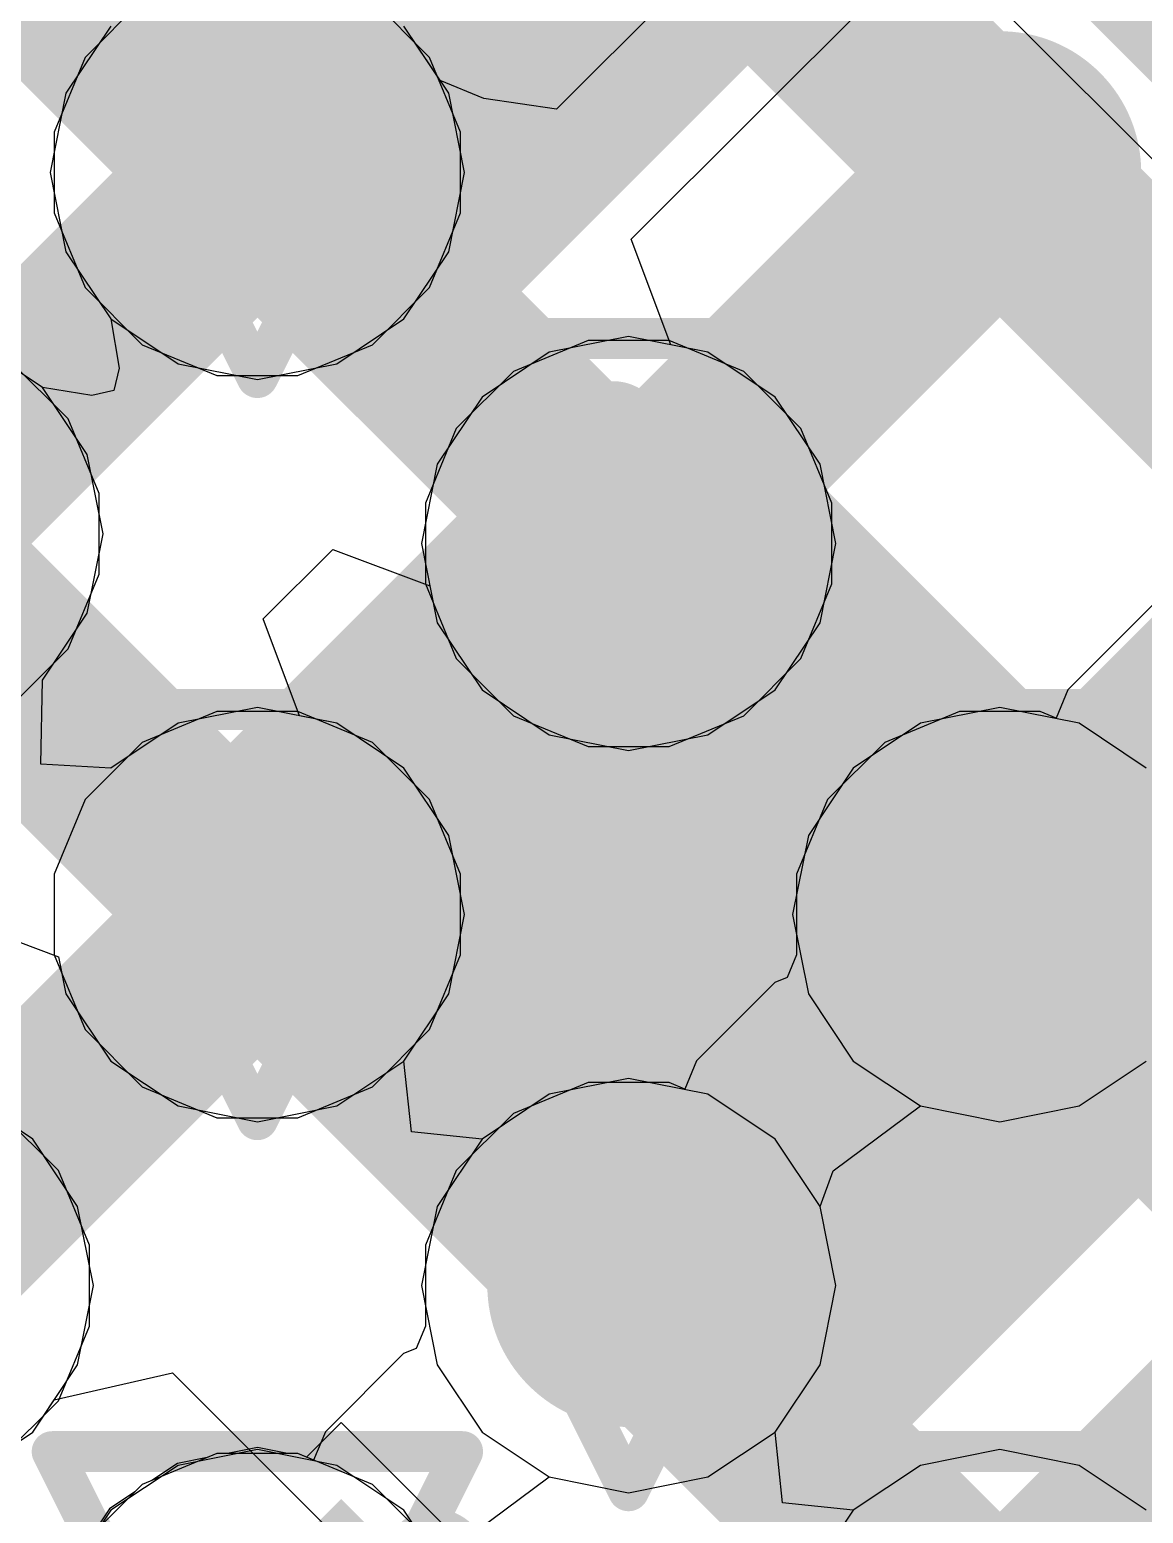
# Model space of a CAD drawing. Header units: inches. Extents: x -6 to 283, y -12 to 154.
# Drawn here: x 52.747 to 54.126, y 6.615 to 8.453 of the extents above; entities that cross this region are included whole.
import ezdxf

# ---------------------------------------------------------------- set-up
doc = ezdxf.new("R2010")
doc.units = ezdxf.units.IN
for name, color, linetype in [('Bottom Layer', 5, 'Continuous'), ('Bottom Overlay', 54, 'Continuous'), ('Bottom Paste', 16, 'Continuous'), ('Bottom Solder', 6, 'Continuous'), ('Drill Drawing', 1, 'Continuous'), ('GND-1', 16, 'Continuous'), ('GND-2', 90, 'Continuous'), ('GND-3', 216, 'Continuous'), ('GND-4', 54, 'Continuous'), ('PWR-1', 156, 'Continuous'), ('PWR-2', 130, 'Continuous'), ('Signal L1', 76, 'Continuous'), ('Signal L2', 6, 'Continuous'), ('Top Layer', 1, 'Continuous'), ('Top Paste', 8, 'Continuous'), ('Top Solder', 216, 'Continuous'), ('Via Holes', 16, 'Continuous')]:
    doc.layers.add(name, color=color, linetype=linetype)

# ---------------------------------------------------------------- blocks, each defined once
blk = doc.blocks.new('BGA_565_15_5_14_4__57')
at = {"layer": 'Top Layer'}
h = blk.add_hatch(color=1, dxfattribs=at)
edge = h.paths.add_edge_path()
edge.add_arc((0.9749993199999999, 0.32500062), 0.12499848, 0, 360)
h = blk.add_hatch(color=1, dxfattribs=at)
edge = h.paths.add_edge_path()
edge.add_arc((1.62500056, 0.32500062), 0.12499848, 0, 360)
h = blk.add_hatch(color=1, dxfattribs=at)
edge = h.paths.add_edge_path()
edge.add_arc((0.32500062, -0.32500062), 0.12499848, 0, 360)
h = blk.add_hatch(color=1, dxfattribs=at)
edge = h.paths.add_edge_path()
edge.add_arc((0.9749993199999999, -0.32500062), 0.12499848, 0, 360)
h = blk.add_hatch(color=1, dxfattribs=at)
edge = h.paths.add_edge_path()
edge.add_arc((1.62500056, -0.32500062), 0.12499848, 0, 360)
h = blk.add_hatch(color=1, dxfattribs=at)
edge = h.paths.add_edge_path()
edge.add_arc((0.9749993199999999, -0.9749993199999999), 0.12499848, 0, 360)
at = {"layer": 'Top Paste'}
h = blk.add_hatch(color=8, dxfattribs=at)
edge = h.paths.add_edge_path()
edge.add_arc((0.9749993199999999, 0.32500062), 0.12499848, 0, 360)
h = blk.add_hatch(color=8, dxfattribs=at)
edge = h.paths.add_edge_path()
edge.add_arc((1.62500056, 0.32500062), 0.12499848, 0, 360)
h = blk.add_hatch(color=8, dxfattribs=at)
edge = h.paths.add_edge_path()
edge.add_arc((0.32500062, -0.32500062), 0.12499848, 0, 360)
h = blk.add_hatch(color=8, dxfattribs=at)
edge = h.paths.add_edge_path()
edge.add_arc((0.9749993199999999, -0.32500062), 0.12499848, 0, 360)
h = blk.add_hatch(color=8, dxfattribs=at)
edge = h.paths.add_edge_path()
edge.add_arc((1.62500056, -0.32500062), 0.12499848, 0, 360)
h = blk.add_hatch(color=8, dxfattribs=at)
edge = h.paths.add_edge_path()
edge.add_arc((0.9749993199999999, -0.9749993199999999), 0.12499848, 0, 360)
at = {"layer": 'Top Solder'}
h = blk.add_hatch(color=216, dxfattribs=at)
edge = h.paths.add_edge_path()
edge.add_arc((0.9749993199999999, 0.32500062), 0.17499838, 0, 360)
h = blk.add_hatch(color=216, dxfattribs=at)
edge = h.paths.add_edge_path()
edge.add_arc((1.62500056, 0.32500062), 0.17499838, 0, 360)
h = blk.add_hatch(color=216, dxfattribs=at)
edge = h.paths.add_edge_path()
edge.add_arc((0.32500062, -0.32500062), 0.17499838, 0, 360)
h = blk.add_hatch(color=216, dxfattribs=at)
edge = h.paths.add_edge_path()
edge.add_arc((0.9749993199999999, -0.32500062), 0.17499838, 0, 360)
h = blk.add_hatch(color=216, dxfattribs=at)
edge = h.paths.add_edge_path()
edge.add_arc((1.62500056, -0.32500062), 0.17499838, 0, 360)
h = blk.add_hatch(color=216, dxfattribs=at)
edge = h.paths.add_edge_path()
edge.add_arc((0.9749993199999999, -0.9749993199999999), 0.17499838, 0, 360)
blk = doc.blocks.new('C___0603_B_380')
at = {"layer": 'Bottom Layer'}
blk.add_hatch(color=5, dxfattribs=at).paths.add_polyline_path([(-1.143, -0.4445), (-1.143, 0.4445), (-0.3809999999999999, 0.4445), (-0.3809999999999999, -0.4445)])
at = {"layer": 'Bottom Paste'}
blk.add_hatch(color=16, dxfattribs=at).paths.add_polyline_path([(-1.143, -0.4445), (-1.143, 0.4445), (-0.3809999999999999, 0.4445), (-0.3809999999999999, -0.4445)])
at = {"layer": 'Bottom Solder'}
blk.add_hatch(color=6, dxfattribs=at).paths.add_polyline_path([(-1.20299988, -0.50449988), (-1.20299988, 0.50449988), (-0.3210001199999999, 0.50449988), (-0.3210001199999999, -0.50449988)])
at = {"layer": 'Bottom Overlay'}
for points in [[(-1.2446, 0.5334, 0.127, 0.127, 0), (-1.2446, -0.5334, 0.127, 0.127, 0)], [(-1.2446, -0.5334, 0.127, 0.127, 0), (-0.4571999999999999, -0.5334, 0.127, 0.127, 0)]]:
    blk.add_lwpolyline(points, format="xyseb", dxfattribs=at)
blk.add_lwpolyline([(-1.27635, -0.5334, 0.0635, 0.0635, 1), (-1.21285, -0.5334, 0.0635, 0.0635, 1)], format="xyseb", close=True, dxfattribs=at)
blk.add_lwpolyline([(-1.27635, -0.5334, 0.0635, 0.0635, 1), (-1.21285, -0.5334, 0.0635, 0.0635, 1)], format="xyseb", close=True, dxfattribs=at)
blk = doc.blocks.new('C___0603_B_381')
at = {"layer": 'Bottom Layer'}
blk.add_hatch(color=5, dxfattribs=at).paths.add_polyline_path([(-1.143, -0.4445), (-1.143, 0.4445), (-0.3809999999999999, 0.4445), (-0.3809999999999999, -0.4445)])
at = {"layer": 'Bottom Paste'}
blk.add_hatch(color=16, dxfattribs=at).paths.add_polyline_path([(-1.143, -0.4445), (-1.143, 0.4445), (-0.3809999999999999, 0.4445), (-0.3809999999999999, -0.4445)])
at = {"layer": 'Bottom Solder'}
for points in [[(-1.20299988, -0.50449988), (-1.20299988, 0.50449988), (-0.3210001199999999, 0.50449988), (-0.3210001199999999, -0.50449988)], [(0.3210001199999999, -0.50449988), (0.3210001199999999, 0.50449988), (1.20299988, 0.50449988), (1.20299988, -0.50449988)]]:
    blk.add_hatch(color=6, dxfattribs=at).paths.add_polyline_path(points)
at = {"layer": 'Bottom Overlay'}
for points in [[(-1.2446, 0.5334, 0.127, 0.127, 0), (-1.2446, -0.5334, 0.127, 0.127, 0)], [(-1.2446, 0.5334, 0.127, 0.127, 0), (-0.4571999999999999, 0.5334, 0.127, 0.127, 0)], [(-1.2446, -0.5334, 0.127, 0.127, 0), (-0.4571999999999999, -0.5334, 0.127, 0.127, 0)]]:
    blk.add_lwpolyline(points, format="xyseb", dxfattribs=at)
for points in [[(-1.27635, 0.5334, 0.0635, 0.0635, 1), (-1.21285, 0.5334, 0.0635, 0.0635, 1)], [(-1.27635, 0.5334, 0.0635, 0.0635, 1), (-1.21285, 0.5334, 0.0635, 0.0635, 1)], [(-0.4889499999999999, 0.5334, 0.0635, 0.0635, 1), (-0.42545, 0.5334, 0.0635, 0.0635, 1)], [(-1.27635, -0.5334, 0.0635, 0.0635, 1), (-1.21285, -0.5334, 0.0635, 0.0635, 1)], [(-1.27635, -0.5334, 0.0635, 0.0635, 1), (-1.21285, -0.5334, 0.0635, 0.0635, 1)]]:
    blk.add_lwpolyline(points, format="xyseb", close=True, dxfattribs=at)
blk = doc.blocks.new('C___0603_B_391')
at = {"layer": 'Bottom Solder'}
blk.add_hatch(color=6, dxfattribs=at).paths.add_polyline_path([(0.3210001200000001, -0.50449988), (0.3210001199999999, 0.5044998799999999), (1.20299988, 0.50449988), (1.20299988, -0.5044998799999999)])
at = {"layer": 'Bottom Overlay'}
blk.add_lwpolyline([(0.4571999999999999, 0.5334, 0.127, 0.127, 0), (1.2446, 0.5334, 0.127, 0.127, 0)], format="xyseb", dxfattribs=at)
blk.add_lwpolyline([(0.42545, 0.5334, 0.0635, 0.0635, 1), (0.4889499999999999, 0.5334, 0.0635, 0.0635, 1)], format="xyseb", close=True, dxfattribs=at)

msp = doc.modelspace()

# ---------------------------------------------------------------- hatches: boundary and pattern name
at = {"layer": 'Bottom Layer'}
h = msp.add_hatch(color=5, dxfattribs=at)
edge = h.paths.add_edge_path()
edge.add_arc((53.02895159999999, 8.2759804), 0.1499997, 0, 360)
h = msp.add_hatch(color=5, dxfattribs=at)
edge = h.paths.add_edge_path()
edge.add_arc((53.48857221999999, 7.81635978), 0.1499997, 0, 360)
h = msp.add_hatch(color=5, dxfattribs=at)
edge = h.paths.add_edge_path()
edge.add_arc((53.02895159999999, 7.356739159999999), 0.1499997, 0, 360)
h = msp.add_hatch(color=5, dxfattribs=at)
edge = h.paths.add_edge_path()
edge.add_arc((53.94819284, 7.356739159999999), 0.1499997, 0, 360)
h = msp.add_hatch(color=5, dxfattribs=at)
edge = h.paths.add_edge_path()
edge.add_arc((53.48857221999999, 6.89711854), 0.1499997, 0, 360)
at = {"layer": 'GND-1'}
h = msp.add_hatch(color=16, dxfattribs=at)
edge = h.paths.add_edge_path()
edge.add_arc((53.02895159999999, 8.2759804), 0.1499997, 0, 360)
h = msp.add_hatch(color=16, dxfattribs=at)
edge = h.paths.add_edge_path()
edge.add_arc((53.48857221999999, 7.81635978), 0.1499997, 0, 360)
h = msp.add_hatch(color=16, dxfattribs=at)
edge = h.paths.add_edge_path()
edge.add_arc((53.02895159999999, 7.356739159999999), 0.1499997, 0, 360)
h = msp.add_hatch(color=16, dxfattribs=at)
edge = h.paths.add_edge_path()
edge.add_arc((53.94819284, 7.356739159999999), 0.1499997, 0, 360)
h = msp.add_hatch(color=16, dxfattribs=at)
edge = h.paths.add_edge_path()
edge.add_arc((53.48857221999999, 6.89711854), 0.1499997, 0, 360)
at = {"layer": 'GND-2'}
h = msp.add_hatch(color=90, dxfattribs=at)
edge = h.paths.add_edge_path()
edge.add_arc((53.02895159999999, 8.2759804), 0.1499997, 0, 360)
h = msp.add_hatch(color=90, dxfattribs=at)
edge = h.paths.add_edge_path()
edge.add_arc((53.48857221999999, 7.81635978), 0.1499997, 0, 360)
h = msp.add_hatch(color=90, dxfattribs=at)
edge = h.paths.add_edge_path()
edge.add_arc((53.02895159999999, 7.356739159999999), 0.1499997, 0, 360)
h = msp.add_hatch(color=90, dxfattribs=at)
edge = h.paths.add_edge_path()
edge.add_arc((53.94819284, 7.356739159999999), 0.1499997, 0, 360)
h = msp.add_hatch(color=90, dxfattribs=at)
edge = h.paths.add_edge_path()
edge.add_arc((53.48857221999999, 6.89711854), 0.1499997, 0, 360)
at = {"layer": 'GND-3'}
h = msp.add_hatch(color=216, dxfattribs=at)
edge = h.paths.add_edge_path()
edge.add_arc((53.02895159999999, 8.2759804), 0.1499997, 0, 360)
h = msp.add_hatch(color=216, dxfattribs=at)
edge = h.paths.add_edge_path()
edge.add_arc((53.48857221999999, 7.81635978), 0.1499997, 0, 360)
h = msp.add_hatch(color=216, dxfattribs=at)
edge = h.paths.add_edge_path()
edge.add_arc((53.02895159999999, 7.356739159999999), 0.1499997, 0, 360)
h = msp.add_hatch(color=216, dxfattribs=at)
edge = h.paths.add_edge_path()
edge.add_arc((53.94819284, 7.356739159999999), 0.1499997, 0, 360)
h = msp.add_hatch(color=216, dxfattribs=at)
edge = h.paths.add_edge_path()
edge.add_arc((53.48857221999999, 6.89711854), 0.1499997, 0, 360)
at = {"layer": 'GND-4'}
h = msp.add_hatch(color=54, dxfattribs=at)
edge = h.paths.add_edge_path()
edge.add_arc((53.02895159999999, 8.2759804), 0.1499997, 0, 360)
h = msp.add_hatch(color=54, dxfattribs=at)
edge = h.paths.add_edge_path()
edge.add_arc((53.48857221999999, 7.81635978), 0.1499997, 0, 360)
h = msp.add_hatch(color=54, dxfattribs=at)
edge = h.paths.add_edge_path()
edge.add_arc((53.02895159999999, 7.356739159999999), 0.1499997, 0, 360)
h = msp.add_hatch(color=54, dxfattribs=at)
edge = h.paths.add_edge_path()
edge.add_arc((53.94819284, 7.356739159999999), 0.1499997, 0, 360)
h = msp.add_hatch(color=54, dxfattribs=at)
edge = h.paths.add_edge_path()
edge.add_arc((53.48857221999999, 6.89711854), 0.1499997, 0, 360)
at = {"layer": 'PWR-1'}
h = msp.add_hatch(color=156, dxfattribs=at)
edge = h.paths.add_edge_path()
edge.add_arc((53.02895159999999, 8.2759804), 0.1499997, 0, 360)
h = msp.add_hatch(color=156, dxfattribs=at)
edge = h.paths.add_edge_path()
edge.add_arc((53.48857221999999, 7.81635978), 0.1499997, 0, 360)
h = msp.add_hatch(color=156, dxfattribs=at)
edge = h.paths.add_edge_path()
edge.add_arc((53.02895159999999, 7.356739159999999), 0.1499997, 0, 360)
h = msp.add_hatch(color=156, dxfattribs=at)
edge = h.paths.add_edge_path()
edge.add_arc((53.94819284, 7.356739159999999), 0.1499997, 0, 360)
h = msp.add_hatch(color=156, dxfattribs=at)
edge = h.paths.add_edge_path()
edge.add_arc((53.48857221999999, 6.89711854), 0.1499997, 0, 360)
at = {"layer": 'PWR-2'}
h = msp.add_hatch(color=130, dxfattribs=at)
edge = h.paths.add_edge_path()
edge.add_arc((53.02895159999999, 8.2759804), 0.1499997, 0, 360)
h = msp.add_hatch(color=130, dxfattribs=at)
edge = h.paths.add_edge_path()
edge.add_arc((53.48857221999999, 7.81635978), 0.1499997, 0, 360)
h = msp.add_hatch(color=130, dxfattribs=at)
edge = h.paths.add_edge_path()
edge.add_arc((53.02895159999999, 7.356739159999999), 0.1499997, 0, 360)
h = msp.add_hatch(color=130, dxfattribs=at)
edge = h.paths.add_edge_path()
edge.add_arc((53.94819284, 7.356739159999999), 0.1499997, 0, 360)
h = msp.add_hatch(color=130, dxfattribs=at)
edge = h.paths.add_edge_path()
edge.add_arc((53.48857221999999, 6.89711854), 0.1499997, 0, 360)
at = {"layer": 'Signal L1'}
h = msp.add_hatch(color=76, dxfattribs=at)
edge = h.paths.add_edge_path()
edge.add_arc((53.02895159999999, 8.2759804), 0.1499997, 0, 360)
h = msp.add_hatch(color=76, dxfattribs=at)
edge = h.paths.add_edge_path()
edge.add_arc((53.48857221999999, 7.81635978), 0.1499997, 0, 360)
h = msp.add_hatch(color=76, dxfattribs=at)
edge = h.paths.add_edge_path()
edge.add_arc((53.02895159999999, 7.356739159999999), 0.1499997, 0, 360)
h = msp.add_hatch(color=76, dxfattribs=at)
edge = h.paths.add_edge_path()
edge.add_arc((53.94819284, 7.356739159999999), 0.1499997, 0, 360)
h = msp.add_hatch(color=76, dxfattribs=at)
edge = h.paths.add_edge_path()
edge.add_arc((53.48857221999999, 6.89711854), 0.1499997, 0, 360)
at = {"layer": 'Signal L2'}
h = msp.add_hatch(color=6, dxfattribs=at)
edge = h.paths.add_edge_path()
edge.add_arc((53.02895159999999, 8.2759804), 0.1499997, 0, 360)
h = msp.add_hatch(color=6, dxfattribs=at)
edge = h.paths.add_edge_path()
edge.add_arc((53.48857221999999, 7.81635978), 0.1499997, 0, 360)
h = msp.add_hatch(color=6, dxfattribs=at)
edge = h.paths.add_edge_path()
edge.add_arc((53.02895159999999, 7.356739159999999), 0.1499997, 0, 360)
h = msp.add_hatch(color=6, dxfattribs=at)
edge = h.paths.add_edge_path()
edge.add_arc((53.94819284, 7.356739159999999), 0.1499997, 0, 360)
h = msp.add_hatch(color=6, dxfattribs=at)
edge = h.paths.add_edge_path()
edge.add_arc((53.48857221999999, 6.89711854), 0.1499997, 0, 360)
at = {"layer": 'Top Layer'}
h = msp.add_hatch(color=1, dxfattribs=at)
edge = h.paths.add_edge_path()
edge.add_arc((53.02895159999999, 8.2759804), 0.1499997, 0, 360)
h = msp.add_hatch(color=1, dxfattribs=at)
edge = h.paths.add_edge_path()
edge.add_arc((53.48857221999999, 7.81635978), 0.1499997, 0, 360)
h = msp.add_hatch(color=1, dxfattribs=at)
edge = h.paths.add_edge_path()
edge.add_arc((53.02895159999999, 7.356739159999999), 0.1499997, 0, 360)
h = msp.add_hatch(color=1, dxfattribs=at)
edge = h.paths.add_edge_path()
edge.add_arc((53.94819284, 7.356739159999999), 0.1499997, 0, 360)
h = msp.add_hatch(color=1, dxfattribs=at)
edge = h.paths.add_edge_path()
edge.add_arc((53.48857221999999, 6.89711854), 0.1499997, 0, 360)
at = {"layer": 'Via Holes'}
h = msp.add_hatch(color=7, dxfattribs=at)
edge = h.paths.add_edge_path()
edge.add_arc((53.02895159999999, 8.2759804), 0.07499858, 0, 360)
h = msp.add_hatch(color=7, dxfattribs=at)
edge = h.paths.add_edge_path()
edge.add_arc((53.48857221999999, 7.81635978), 0.07499858, 0, 360)
h = msp.add_hatch(color=7, dxfattribs=at)
edge = h.paths.add_edge_path()
edge.add_arc((53.02895159999999, 7.356739159999999), 0.07499858, 0, 360)
h = msp.add_hatch(color=7, dxfattribs=at)
edge = h.paths.add_edge_path()
edge.add_arc((53.94819284, 7.356739159999999), 0.07499858, 0, 360)
h = msp.add_hatch(color=7, dxfattribs=at)
edge = h.paths.add_edge_path()
edge.add_arc((53.48857221999999, 6.89711854), 0.07499858, 0, 360)

# ---------------------------------------------------------------- linework, layer by layer
at = {"layer": 'Bottom Layer'}
for p, q in [((53.94558172, 8.48376764), (54.75380464, 7.675544719999999)), ((53.13265471999999, 6.727598939999999), (53.08971347999999, 6.6846577)), ((53.8510734, 6.00918026), (53.13265471999999, 6.727598939999999)), ((53.02895159999999, 6.69647378), (52.9918676, 6.689097619999999)), ((53.0660356, 6.689097619999999), (53.02895159999999, 6.69647378)), ((52.92984587999999, 6.67676084), (52.8984083, 6.655755039999999)), ((52.96692988, 6.684136999999999), (52.92984587999999, 6.67676084)), ((52.97890597999999, 6.689097619999999), (52.96692988, 6.684136999999999)), ((52.9918676, 6.689097619999999), (52.97890597999999, 6.689097619999999)), ((53.07899721999999, 6.689097619999999), (53.0660356, 6.689097619999999)), ((53.08971347999999, 6.6846577), (53.07899721999999, 6.689097619999999)), ((52.8984083, 6.655755039999999), (52.88643219999999, 6.650794419999999)), ((52.87726533999999, 6.641627559999999), (52.84582776, 6.62062176)), ((52.88643219999999, 6.650794419999999), (52.87726533999999, 6.641627559999999)), ((52.84582776, 6.62062176), (52.82482195999999, 6.589184179999999))]:
    msp.add_line(p, q, dxfattribs=at)
at = {"layer": 'Drill Drawing'}
for points in [[(52.7749516, 8.5299804, 0.0508, 0.0508, 0), (53.02895159999999, 8.021980399999999, 0.0508, 0.0508, 0)], [(53.02895159999999, 8.021980399999999, 0.0508, 0.0508, 0), (53.2829516, 8.5299804, 0.0508, 0.0508, 0)], [(52.32729183999999, 8.082320639999999, 0.0508, 0.0508, 0), (52.83529183999999, 8.082320639999999, 0.0508, 0.0508, 0)], [(52.58129184, 7.57432064, 0.0508, 0.0508, 0), (52.83529183999999, 8.082320639999999, 0.0508, 0.0508, 0)], [(53.23457221999999, 8.070359779999999, 0.0508, 0.0508, 0), (53.74257221999999, 8.070359779999999, 0.0508, 0.0508, 0)], [(53.23457221999999, 8.070359779999999, 0.0508, 0.0508, 0), (53.48857221999999, 7.56235978, 0.0508, 0.0508, 0)], [(53.48857221999999, 7.56235978, 0.0508, 0.0508, 0), (53.74257221999999, 8.070359779999999, 0.0508, 0.0508, 0)], [(52.7749516, 7.61073916, 0.0508, 0.0508, 0), (53.2829516, 7.61073916, 0.0508, 0.0508, 0)], [(52.7749516, 7.61073916, 0.0508, 0.0508, 0), (53.02895159999999, 7.102739159999999, 0.0508, 0.0508, 0)], [(53.02895159999999, 7.102739159999999, 0.0508, 0.0508, 0), (53.2829516, 7.61073916, 0.0508, 0.0508, 0)], [(53.69419283999999, 7.61073916, 0.0508, 0.0508, 0), (54.20219284, 7.61073916, 0.0508, 0.0508, 0)], [(53.69419283999999, 7.61073916, 0.0508, 0.0508, 0), (53.94819284, 7.102739159999999, 0.0508, 0.0508, 0)], [(53.94819284, 7.102739159999999, 0.0508, 0.0508, 0), (54.20219284, 7.61073916, 0.0508, 0.0508, 0)], [(52.31533098, 7.15111854, 0.0508, 0.0508, 0), (52.82333097999999, 7.15111854, 0.0508, 0.0508, 0)], [(52.56933098, 6.64311854, 0.0508, 0.0508, 0), (52.82333097999999, 7.15111854, 0.0508, 0.0508, 0)], [(53.23457221999999, 7.15111854, 0.0508, 0.0508, 0), (53.74257221999999, 7.15111854, 0.0508, 0.0508, 0)], [(53.23457221999999, 7.15111854, 0.0508, 0.0508, 0), (53.48857221999999, 6.64311854, 0.0508, 0.0508, 0)], [(53.48857221999999, 6.64311854, 0.0508, 0.0508, 0), (53.74257221999999, 7.15111854, 0.0508, 0.0508, 0)], [(52.7749516, 6.691497919999999, 0.0508, 0.0508, 0), (53.2829516, 6.691497919999999, 0.0508, 0.0508, 0)], [(52.7749516, 6.691497919999999, 0.0508, 0.0508, 0), (53.02895159999999, 6.18349792, 0.0508, 0.0508, 0)], [(53.02895159999999, 6.18349792, 0.0508, 0.0508, 0), (53.2829516, 6.691497919999999, 0.0508, 0.0508, 0)], [(53.69419283999999, 6.691497919999999, 0.0508, 0.0508, 0), (54.20219284, 6.691497919999999, 0.0508, 0.0508, 0)], [(53.69419283999999, 6.691497919999999, 0.0508, 0.0508, 0), (53.94819284, 6.18349792, 0.0508, 0.0508, 0)]]:
    msp.add_lwpolyline(points, format="xyseb", dxfattribs=at)
for points in [[(52.82259184, 8.082320639999999, 0.0254, 0.0254, 1), (52.84799184, 8.082320639999999, 0.0254, 0.0254, 1)], [(52.82259184, 8.082320639999999, 0.0254, 0.0254, 1), (52.84799184, 8.082320639999999, 0.0254, 0.0254, 1)], [(53.22187222, 8.070359779999999, 0.0254, 0.0254, 1), (53.24727222, 8.070359779999999, 0.0254, 0.0254, 1)], [(53.22187222, 8.070359779999999, 0.0254, 0.0254, 1), (53.24727222, 8.070359779999999, 0.0254, 0.0254, 1)], [(53.72987222, 8.070359779999999, 0.0254, 0.0254, 1), (53.75527221999999, 8.070359779999999, 0.0254, 0.0254, 1)], [(53.72987222, 8.070359779999999, 0.0254, 0.0254, 1), (53.75527221999999, 8.070359779999999, 0.0254, 0.0254, 1)], [(53.0162516, 8.021980399999999, 0.0254, 0.0254, 1), (53.0416516, 8.021980399999999, 0.0254, 0.0254, 1)], [(53.0162516, 8.021980399999999, 0.0254, 0.0254, 1), (53.0416516, 8.021980399999999, 0.0254, 0.0254, 1)], [(52.76225159999999, 7.61073916, 0.0254, 0.0254, 1), (52.78765159999999, 7.61073916, 0.0254, 0.0254, 1)], [(52.76225159999999, 7.61073916, 0.0254, 0.0254, 1), (52.78765159999999, 7.61073916, 0.0254, 0.0254, 1)], [(53.27025159999999, 7.61073916, 0.0254, 0.0254, 1), (53.29565159999999, 7.61073916, 0.0254, 0.0254, 1)], [(53.27025159999999, 7.61073916, 0.0254, 0.0254, 1), (53.29565159999999, 7.61073916, 0.0254, 0.0254, 1)], [(53.68149283999999, 7.61073916, 0.0254, 0.0254, 1), (53.70689284, 7.61073916, 0.0254, 0.0254, 1)], [(53.68149283999999, 7.61073916, 0.0254, 0.0254, 1), (53.70689284, 7.61073916, 0.0254, 0.0254, 1)], [(53.47587221999999, 7.56235978, 0.0254, 0.0254, 1), (53.50127222, 7.56235978, 0.0254, 0.0254, 1)], [(53.47587221999999, 7.56235978, 0.0254, 0.0254, 1), (53.50127222, 7.56235978, 0.0254, 0.0254, 1)], [(52.81063097999999, 7.15111854, 0.0254, 0.0254, 1), (52.83603098, 7.15111854, 0.0254, 0.0254, 1)], [(52.81063097999999, 7.15111854, 0.0254, 0.0254, 1), (52.83603098, 7.15111854, 0.0254, 0.0254, 1)], [(53.22187222, 7.15111854, 0.0254, 0.0254, 1), (53.24727222, 7.15111854, 0.0254, 0.0254, 1)], [(53.22187222, 7.15111854, 0.0254, 0.0254, 1), (53.24727222, 7.15111854, 0.0254, 0.0254, 1)], [(53.72987222, 7.15111854, 0.0254, 0.0254, 1), (53.75527221999999, 7.15111854, 0.0254, 0.0254, 1)], [(53.72987222, 7.15111854, 0.0254, 0.0254, 1), (53.75527221999999, 7.15111854, 0.0254, 0.0254, 1)], [(53.0162516, 7.102739159999999, 0.0254, 0.0254, 1), (53.0416516, 7.102739159999999, 0.0254, 0.0254, 1)], [(53.0162516, 7.102739159999999, 0.0254, 0.0254, 1), (53.0416516, 7.102739159999999, 0.0254, 0.0254, 1)], [(53.93549283999999, 7.102739159999999, 0.0254, 0.0254, 1), (53.96089283999999, 7.102739159999999, 0.0254, 0.0254, 1)], [(53.93549283999999, 7.102739159999999, 0.0254, 0.0254, 1), (53.96089283999999, 7.102739159999999, 0.0254, 0.0254, 1)], [(52.76225159999999, 6.691497919999999, 0.0254, 0.0254, 1), (52.78765159999999, 6.691497919999999, 0.0254, 0.0254, 1)], [(52.76225159999999, 6.691497919999999, 0.0254, 0.0254, 1), (52.78765159999999, 6.691497919999999, 0.0254, 0.0254, 1)], [(53.27025159999999, 6.691497919999999, 0.0254, 0.0254, 1), (53.29565159999999, 6.691497919999999, 0.0254, 0.0254, 1)], [(53.27025159999999, 6.691497919999999, 0.0254, 0.0254, 1), (53.29565159999999, 6.691497919999999, 0.0254, 0.0254, 1)], [(53.68149283999999, 6.691497919999999, 0.0254, 0.0254, 1), (53.70689284, 6.691497919999999, 0.0254, 0.0254, 1)], [(53.68149283999999, 6.691497919999999, 0.0254, 0.0254, 1), (53.70689284, 6.691497919999999, 0.0254, 0.0254, 1)], [(53.47587221999999, 6.64311854, 0.0254, 0.0254, 1), (53.50127222, 6.64311854, 0.0254, 0.0254, 1)], [(53.47587221999999, 6.64311854, 0.0254, 0.0254, 1), (53.50127222, 6.64311854, 0.0254, 0.0254, 1)]]:
    msp.add_lwpolyline(points, format="xyseb", close=True, dxfattribs=at)
at = {"layer": 'GND-1'}
for p, q in [((52.97890597999999, 6.689097619999999), (52.88643219999999, 6.650794419999999)), ((53.07899721999999, 6.689097619999999), (52.97890597999999, 6.689097619999999)), ((53.171471, 6.650794419999999), (53.07899721999999, 6.689097619999999)), ((52.88643219999999, 6.650794419999999), (52.81565509999999, 6.58001732)), ((53.2422481, 6.58001732), (53.171471, 6.650794419999999))]:
    msp.add_line(p, q, dxfattribs=at)
at = {"layer": 'GND-2'}
for p, q in [((52.97890597999999, 6.689097619999999), (52.88643219999999, 6.650794419999999)), ((53.07899721999999, 6.689097619999999), (52.97890597999999, 6.689097619999999)), ((53.171471, 6.650794419999999), (53.07899721999999, 6.689097619999999)), ((52.88643219999999, 6.650794419999999), (52.81565509999999, 6.58001732)), ((53.2422481, 6.58001732), (53.171471, 6.650794419999999))]:
    msp.add_line(p, q, dxfattribs=at)
at = {"layer": 'GND-3'}
for p, q in [((52.97890597999999, 6.689097619999999), (52.88643219999999, 6.650794419999999)), ((53.07899721999999, 6.689097619999999), (52.97890597999999, 6.689097619999999)), ((53.171471, 6.650794419999999), (53.07899721999999, 6.689097619999999)), ((52.88643219999999, 6.650794419999999), (52.81565509999999, 6.58001732)), ((53.2422481, 6.58001732), (53.171471, 6.650794419999999))]:
    msp.add_line(p, q, dxfattribs=at)
at = {"layer": 'GND-4'}
for p, q in [((52.97890597999999, 6.689097619999999), (52.88643219999999, 6.650794419999999)), ((53.07899721999999, 6.689097619999999), (52.97890597999999, 6.689097619999999)), ((53.171471, 6.650794419999999), (53.07899721999999, 6.689097619999999)), ((52.88643219999999, 6.650794419999999), (52.81565509999999, 6.58001732)), ((53.2422481, 6.58001732), (53.171471, 6.650794419999999))]:
    msp.add_line(p, q, dxfattribs=at)
at = {"layer": 'PWR-1'}
for p, q in [((53.49189962, 8.193184019999999), (54.4906073, 9.1918917)), ((53.86986432, 8.824782959999999), (53.39939028, 8.35430892)), ((52.84755749999999, 8.4573745), (52.79194928, 8.37414886)), ((53.25540783999999, 8.38993242), (53.21034569999999, 8.4573745)), ((53.30933458, 8.367699799999999), (53.25540783999999, 8.38993242)), ((52.79194928, 8.37414886), (52.77242176, 8.2759804)), ((53.39939028, 8.35430892), (53.30933458, 8.367699799999999)), ((52.77242176, 8.2759804), (52.79194928, 8.17781194)), ((53.54082001999999, 8.06249594), (53.49189962, 8.193184019999999)), ((52.79194928, 8.17781194), (52.84755496, 8.094588839999998)), ((52.84755496, 8.094588839999998), (52.85766415999999, 8.0334866)), ((52.7626834, 8.009717279999998), (52.6794603, 8.06532296)), ((53.58674068, 8.0533621), (53.54082001999999, 8.06249594)), ((53.66996631999999, 7.997753879999999), (53.58674068, 8.0533621)), ((52.85766415999999, 8.0334866), (52.85132686, 8.00594538)), ((52.82378564, 7.999608079999999), (52.7626834, 8.009717279999998)), ((52.85132686, 8.00594538), (52.82378564, 7.999608079999999)), ((53.72557454, 7.914528239999999), (53.66996631999999, 7.997753879999999)), ((53.74510205999999, 7.81635978), (53.72557454, 7.914528239999999)), ((53.72557454, 7.71819132), (53.74510205999999, 7.81635978)), ((53.03622361999999, 7.723024939999999), (53.12228644, 7.80908776)), ((53.12228644, 7.80908776), (53.24243606, 7.764111979999999)), ((53.24243606, 7.764111979999999), (53.2515699, 7.71819132)), ((53.0811994, 7.602875319999999), (53.03622361999999, 7.723024939999999)), ((53.2515699, 7.71819132), (53.30717812, 7.63496568)), ((53.66996631999999, 7.63496568), (53.72557454, 7.71819132)), ((53.30717812, 7.63496568), (53.39040376, 7.57935746)), ((53.58674068, 7.57935746), (53.66996631999999, 7.63496568)), ((53.94819284, 7.613268999999999), (53.85002437999999, 7.59374148)), ((54.0463613, 7.59374148), (53.94819284, 7.613268999999999)), ((53.12712006, 7.59374148), (53.0811994, 7.602875319999999)), ((53.21034569999999, 7.53813326), (53.12712006, 7.59374148)), ((53.85002437999999, 7.59374148), (53.76679873999999, 7.53813326)), ((54.12958694, 7.53813326), (54.0463613, 7.59374148)), ((53.39040376, 7.57935746), (53.48857221999999, 7.559829939999999)), ((53.48857221999999, 7.559829939999999), (53.58674068, 7.57935746)), ((53.26595392, 7.454907619999999), (53.21034569999999, 7.53813326)), ((53.76679873999999, 7.53813326), (53.71119052, 7.454907619999999)), ((53.28548144, 7.356739159999999), (53.26595392, 7.454907619999999)), ((53.71119052, 7.454907619999999), (53.691663, 7.356739159999999)), ((53.26595392, 7.258570699999999), (53.28548144, 7.356739159999999)), ((53.691663, 7.356739159999999), (53.71119052, 7.258570699999999)), ((52.66266581999999, 7.349467140000001), (52.78281544, 7.30449136)), ((52.78281544, 7.30449136), (52.79194928, 7.258570699999999)), ((52.79194928, 7.258570699999999), (52.84755749999999, 7.17534506)), ((53.21034569999999, 7.17534506), (53.26595392, 7.258570699999999)), ((53.71119052, 7.258570699999999), (53.76679873999999, 7.17534506)), ((52.84755749999999, 7.17534506), (52.93078314, 7.11973684)), ((53.12712006, 7.11973684), (53.21034569999999, 7.17534506)), ((53.76679873999999, 7.17534506), (53.85002437999999, 7.11973684)), ((54.0463613, 7.11973684), (54.12958694, 7.17534506)), ((53.48857221999999, 7.153648379999999), (53.39040376, 7.134120859999999)), ((53.58674068, 7.134120859999999), (53.48857221999999, 7.153648379999999)), ((52.75072508, 7.078512639999999), (52.66749944, 7.134120859999999)), ((53.39040376, 7.134120859999999), (53.30717812, 7.078512639999999)), ((53.66996631999999, 7.078512639999999), (53.58674068, 7.134120859999999)), ((52.93078314, 7.11973684), (53.02895159999999, 7.100209319999999)), ((53.02895159999999, 7.100209319999999), (53.12712006, 7.11973684)), ((53.85002437999999, 7.11973684), (53.94819284, 7.100209319999999)), ((53.94819284, 7.100209319999999), (54.0463613, 7.11973684)), ((52.8063333, 6.995287), (52.75072508, 7.078512639999999)), ((53.30717812, 7.078512639999999), (53.2515699, 6.995287)), ((53.72557454, 6.995287), (53.66996631999999, 7.078512639999999)), ((52.82586082, 6.89711854), (52.8063333, 6.995287)), ((53.2515699, 6.995287), (53.23204238, 6.89711854)), ((53.74510205999999, 6.89711854), (53.72557454, 6.995287)), ((52.8063333, 6.79895008), (52.82586082, 6.89711854)), ((53.23204238, 6.89711854), (53.2515699, 6.79895008)), ((53.72557454, 6.79895008), (53.74510205999999, 6.89711854)), ((52.75072508, 6.715724439999999), (52.8063333, 6.79895008)), ((53.2515699, 6.79895008), (53.30717812, 6.715724439999999)), ((53.66996631999999, 6.715724439999999), (53.72557454, 6.79895008)), ((52.66749944, 6.660116219999999), (52.75072508, 6.715724439999999)), ((53.30717812, 6.715724439999999), (53.39040376, 6.660116219999999)), ((53.58674068, 6.660116219999999), (53.66996631999999, 6.715724439999999)), ((53.02895159999999, 6.69402776), (52.93078314, 6.67450024)), ((53.12712006, 6.67450024), (53.02895159999999, 6.69402776)), ((53.94819284, 6.69402776), (53.85002437999999, 6.67450024)), ((54.0463613, 6.67450024), (53.94819284, 6.69402776)), ((52.93078314, 6.67450024), (52.84755749999999, 6.61889202)), ((53.21034569999999, 6.61889202), (53.12712006, 6.67450024)), ((53.85002437999999, 6.67450024), (53.76679873999999, 6.61889202)), ((54.12958694, 6.61889202), (54.0463613, 6.67450024)), ((53.39040376, 6.660116219999999), (53.48857221999999, 6.6405887)), ((53.48857221999999, 6.6405887), (53.58674068, 6.660116219999999)), ((52.84755749999999, 6.61889202), (52.79194928, 6.535666379999999)), ((53.26595392, 6.535666379999999), (53.21034569999999, 6.61889202)), ((53.76679873999999, 6.61889202), (53.71119052, 6.535666379999999))]:
    msp.add_line(p, q, dxfattribs=at)
at = {"layer": 'PWR-2'}
for p, q in [((52.84755749999999, 8.4573745), (52.79194928, 8.37414886)), ((53.26595392, 8.37414886), (53.21034569999999, 8.4573745)), ((52.79194928, 8.37414886), (52.77242176, 8.2759804)), ((53.28548144, 8.2759804), (53.26595392, 8.37414886)), ((52.77242176, 8.2759804), (52.79194928, 8.17781194)), ((53.26595392, 8.17781194), (53.28548144, 8.2759804)), ((52.79194928, 8.17781194), (52.84755749999999, 8.0945863)), ((53.21034569999999, 8.0945863), (53.26595392, 8.17781194)), ((52.84755749999999, 8.0945863), (52.93078314, 8.03897808)), ((53.12712006, 8.03897808), (53.21034569999999, 8.0945863)), ((53.48857221999999, 8.07288962), (53.39040376, 8.0533621)), ((53.58674068, 8.0533621), (53.48857221999999, 8.07288962)), ((52.76268594, 8.00971474), (52.6794603, 8.06532296)), ((53.39040376, 8.0533621), (53.30717812, 7.997753879999999)), ((53.66996631999999, 7.997753879999999), (53.58674068, 8.0533621)), ((52.93078314, 8.03897808), (53.02895159999999, 8.01945056)), ((53.02895159999999, 8.01945056), (53.12712006, 8.03897808)), ((52.81829415999999, 7.9264891), (52.76268594, 8.00971474)), ((53.30717812, 7.997753879999999), (53.2515699, 7.914528239999999)), ((53.72557454, 7.914528239999999), (53.66996631999999, 7.997753879999999)), ((52.83782167999999, 7.82832064), (52.81829415999999, 7.9264891)), ((53.2515699, 7.914528239999999), (53.23204238, 7.81635978)), ((53.74510205999999, 7.81635978), (53.72557454, 7.914528239999999)), ((52.81829415999999, 7.73015218), (52.83782167999999, 7.82832064)), ((53.23204238, 7.81635978), (53.2515699, 7.71819132)), ((53.72557454, 7.71819132), (53.74510205999999, 7.81635978)), ((52.76268594, 7.64692908), (52.81829415999999, 7.73015218)), ((53.2515699, 7.71819132), (53.30717812, 7.63496568)), ((53.66996631999999, 7.63496568), (53.72557454, 7.71819132)), ((52.76070219999999, 7.54316754), (52.76268594, 7.64692908)), ((53.30717812, 7.63496568), (53.39040376, 7.57935746)), ((53.58674068, 7.57935746), (53.66996631999999, 7.63496568)), ((53.02895159999999, 7.613268999999999), (52.93078314, 7.59374148)), ((53.12712006, 7.59374148), (53.02895159999999, 7.613268999999999)), ((53.94819284, 7.613268999999999), (53.85002437999999, 7.59374148)), ((54.0463613, 7.59374148), (53.94819284, 7.613268999999999)), ((52.93078314, 7.59374148), (52.84756003999999, 7.53813326)), ((53.21034569999999, 7.53813326), (53.12712006, 7.59374148)), ((53.85002437999999, 7.59374148), (53.76679873999999, 7.53813326)), ((54.12958694, 7.53813326), (54.0463613, 7.59374148)), ((53.39040376, 7.57935746), (53.48857221999999, 7.559829939999999)), ((53.48857221999999, 7.559829939999999), (53.58674068, 7.57935746)), ((52.84756003999999, 7.53813326), (52.76070219999999, 7.54316754)), ((53.26595392, 7.454907619999999), (53.21034569999999, 7.53813326)), ((53.76679873999999, 7.53813326), (53.71119052, 7.454907619999999)), ((53.28548144, 7.356739159999999), (53.26595392, 7.454907619999999)), ((53.71119052, 7.454907619999999), (53.691663, 7.356739159999999)), ((53.26595392, 7.258570699999999), (53.28548144, 7.356739159999999)), ((53.691663, 7.356739159999999), (53.71119052, 7.258570699999999)), ((53.21034569999999, 7.1753476), (53.26595392, 7.258570699999999)), ((53.71119052, 7.258570699999999), (53.76679873999999, 7.17534506)), ((53.219604, 7.08777094), (53.21034569999999, 7.1753476)), ((53.76679873999999, 7.17534506), (53.85002437999999, 7.11973684)), ((54.0463613, 7.11973684), (54.12958694, 7.17534506)), ((53.48857221999999, 7.153648379999999), (53.39040376, 7.134120859999999)), ((53.58674068, 7.134120859999999), (53.48857221999999, 7.153648379999999)), ((53.39040376, 7.134120859999999), (53.30718065999999, 7.078512639999999)), ((53.66996631999999, 7.078512639999999), (53.58674068, 7.134120859999999)), ((53.85002437999999, 7.11973684), (53.94819284, 7.100209319999999)), ((53.94819284, 7.100209319999999), (54.0463613, 7.11973684)), ((53.30718065999999, 7.078512639999999), (53.219604, 7.08777094)), ((53.72557454, 6.995287), (53.66996631999999, 7.078512639999999)), ((53.74510205999999, 6.89711854), (53.72557454, 6.995287)), ((53.72557454, 6.79895008), (53.74510205999999, 6.89711854)), ((52.77750176, 6.75580056), (52.92397339999999, 6.788937399999999)), ((52.92397339999999, 6.788937399999999), (53.84000915999999, 5.872901639999999)), ((53.66996631999999, 6.715726979999999), (53.72557454, 6.79895008)), ((52.75072508, 6.715724439999999), (52.77750176, 6.75580056)), ((52.66749944, 6.660116219999999), (52.75072508, 6.715724439999999)), ((53.67922461999999, 6.62815032), (53.66996631999999, 6.715726979999999)), ((53.94819284, 6.69402776), (53.85002437999999, 6.67450024)), ((54.0463613, 6.67450024), (53.94819284, 6.69402776)), ((53.85002437999999, 6.67450024), (53.76680128, 6.61889202)), ((54.12958694, 6.61889202), (54.0463613, 6.67450024)), ((53.76680128, 6.61889202), (53.67922461999999, 6.62815032))]:
    msp.add_line(p, q, dxfattribs=at)
at = {"layer": 'Signal L2'}
for p, q in [((52.88643219999999, 8.4892769), (52.81565509999999, 8.4184998)), ((53.2422481, 8.4184998), (53.171471, 8.4892769)), ((52.81565509999999, 8.4184998), (52.7773519, 8.326026019999999)), ((53.28055129999999, 8.326026019999999), (53.2422481, 8.4184998)), ((52.7773519, 8.326026019999999), (52.7773519, 8.22593478)), ((53.28055129999999, 8.22593478), (53.28055129999999, 8.326026019999999)), ((52.7773519, 8.22593478), (52.81565509999999, 8.133461)), ((53.2422481, 8.133461), (53.28055129999999, 8.22593478)), ((54.58883672, 8.19178702), (54.03238368, 7.635336519999999)), ((52.81565509999999, 8.133461), (52.88643219999999, 8.0626839)), ((53.171471, 8.0626839), (53.2422481, 8.133461)), ((53.4385266, 8.067959479999999), (53.34605282, 8.029656280000001)), ((53.53861784, 8.067959479999999), (53.4385266, 8.067959479999999)), ((53.63109162, 8.029656280000001), (53.53861784, 8.067959479999999)), ((52.88643219999999, 8.0626839), (52.97890597999999, 8.0243807)), ((53.07899721999999, 8.0243807), (53.171471, 8.0626839)), ((52.79458834, 7.97084004), (52.72381124, 8.04161714)), ((52.97890597999999, 8.0243807), (53.07899721999999, 8.0243807)), ((53.34605282, 8.029656280000001), (53.27527572, 7.958879179999999)), ((53.70186872, 7.958879179999999), (53.63109162, 8.029656280000001)), ((52.83289153999999, 7.87836626), (52.79458834, 7.97084004)), ((53.27527572, 7.958879179999999), (53.23697252, 7.8664054)), ((53.74017191999999, 7.8664054), (53.70186872, 7.958879179999999)), ((52.83289153999999, 7.778275019999999), (52.83289153999999, 7.87836626)), ((53.23697252, 7.8664054), (53.23697252, 7.766314159999999)), ((53.74017191999999, 7.766314159999999), (53.74017191999999, 7.8664054)), ((52.79458834, 7.685801239999999), (52.83289153999999, 7.778275019999999)), ((53.23697252, 7.766314159999999), (53.27527572, 7.67384038)), ((53.70186872, 7.67384038), (53.74017191999999, 7.766314159999999)), ((52.72381124, 7.61502414), (52.79458834, 7.685801239999999)), ((53.27527572, 7.67384038), (53.34605282, 7.60306328)), ((53.63109162, 7.60306328), (53.70186872, 7.67384038)), ((54.03238368, 7.635336519999999), (54.01783709999999, 7.60022102)), ((52.97890597999999, 7.60833886), (52.88643219999999, 7.570035659999999)), ((53.07899721999999, 7.60833886), (52.97890597999999, 7.60833886)), ((53.171471, 7.570035659999999), (53.07899721999999, 7.60833886)), ((53.89814722000001, 7.60833886), (53.80567344, 7.570035659999999)), ((53.99823846, 7.60833886), (53.89814722000001, 7.60833886)), ((54.01783709999999, 7.60022102), (53.99823846, 7.60833886)), ((53.34605282, 7.60306328), (53.4385266, 7.56476008)), ((53.53861784, 7.56476008), (53.63109162, 7.60306328)), ((52.88643219999999, 7.570035659999999), (52.81565509999999, 7.49925856)), ((53.2422481, 7.49925856), (53.171471, 7.570035659999999)), ((53.4385266, 7.56476008), (53.53861784, 7.56476008)), ((53.80567344, 7.570035659999999), (53.73489634, 7.49925856)), ((52.81565509999999, 7.49925856), (52.7773519, 7.40678478)), ((53.28055129999999, 7.40678478), (53.2422481, 7.49925856)), ((53.73489634, 7.49925856), (53.69659313999999, 7.40678478)), ((52.7773519, 7.40678478), (52.7773519, 7.306693539999999)), ((53.28055129999999, 7.306693539999999), (53.28055129999999, 7.40678478)), ((53.69659313999999, 7.40678478), (53.69659313999999, 7.30669608)), ((52.7773519, 7.306693539999999), (52.81565509999999, 7.21421976)), ((53.2422481, 7.21421976), (53.28055129999999, 7.306693539999999)), ((53.69659313999999, 7.30669608), (53.68510979999999, 7.278974519999999)), ((53.68510979999999, 7.278974519999999), (53.66959547999999, 7.272548319999999)), ((53.66959547999999, 7.272548319999999), (53.57276306, 7.175715899999999)), ((52.81565509999999, 7.21421976), (52.88643219999999, 7.143442659999999)), ((53.171471, 7.143442659999999), (53.2422481, 7.21421976)), ((53.57276306, 7.175715899999999), (53.55821648000001, 7.140600399999999)), ((54.0463613, 7.11973684), (54.12958694, 7.17534506)), ((52.88643219999999, 7.143442659999999), (52.97890597999999, 7.105139459999999)), ((53.07899721999999, 7.105139459999999), (53.171471, 7.143442659999999)), ((53.4385266, 7.14871824), (53.34605282, 7.110415039999999)), ((53.53861784, 7.14871824), (53.4385266, 7.14871824)), ((53.55821648000001, 7.140600399999999), (53.53861784, 7.14871824)), ((53.74190927999999, 7.03923154), (53.85002692, 7.11973684)), ((53.85002692, 7.11973684), (53.94819284, 7.100209319999999)), ((53.94819284, 7.100209319999999), (54.0463613, 7.11973684)), ((52.78262748, 7.03963794), (52.71185038, 7.110415039999999)), ((52.97890597999999, 7.105139459999999), (53.07899721999999, 7.105139459999999)), ((53.34605282, 7.110415039999999), (53.27527572, 7.03963794)), ((52.82093068, 6.947164159999999), (52.78262748, 7.03963794)), ((53.27527572, 7.03963794), (53.23697252, 6.947164159999999)), ((53.72557454, 6.99528446), (53.74190927999999, 7.03923154)), ((53.74510205999999, 6.89711854), (53.72557454, 6.99528446)), ((52.82093068, 6.84707292), (52.82093068, 6.947164159999999)), ((53.23697252, 6.947164159999999), (53.23697252, 6.847075459999999)), ((53.72557454, 6.79895008), (53.74510205999999, 6.89711854)), ((52.78262748, 6.754599139999999), (52.82093068, 6.84707292)), ((53.23697252, 6.847075459999999), (53.22548918, 6.819353899999999)), ((53.22548918, 6.819353899999999), (53.20997486, 6.812927699999999)), ((53.20997486, 6.812927699999999), (53.11314243999999, 6.71609528)), ((53.66996631999999, 6.715724439999999), (53.72557454, 6.79895008)), ((52.71185038, 6.68382204), (52.78262748, 6.754599139999999)), ((53.11314243999999, 6.71609528), (53.09859586, 6.680979779999999)), ((53.58674068, 6.660116219999999), (53.66996631999999, 6.715724439999999)), ((53.94819284, 6.69402776), (53.85002437999999, 6.67450024)), ((54.0463613, 6.67450024), (53.94819284, 6.69402776)), ((52.97890597999999, 6.689097619999999), (52.88643219999999, 6.650794419999999)), ((53.07899721999999, 6.689097619999999), (52.97890597999999, 6.689097619999999)), ((53.09859586, 6.680979779999999), (53.07899721999999, 6.689097619999999)), ((53.85002437999999, 6.67450024), (53.76679873999999, 6.61889202)), ((54.12958694, 6.61889202), (54.0463613, 6.67450024)), ((53.28228866, 6.579610919999999), (53.3904063, 6.660116219999999)), ((53.3904063, 6.660116219999999), (53.48857221999999, 6.6405887)), ((53.48857221999999, 6.6405887), (53.58674068, 6.660116219999999)), ((52.88643219999999, 6.650794419999999), (52.81565509999999, 6.58001732)), ((53.76679873999999, 6.61889202), (53.71119052, 6.535666379999999))]:
    msp.add_line(p, q, dxfattribs=at)
at = {"layer": 'Top Layer'}
for points in [[(52.56954941999999, 8.735499419999998, 0.254, 0.254, 0), (53.02901256, 8.27603628, 0.254, 0.254, 0)], [(53.02901256, 8.27603628, 0.254, 0.254, 0), (53.48857221999999, 8.73559594, 0.254, 0.254, 0)], [(53.48857221999999, 8.73559594, 0.254, 0.254, 0), (53.94819029999999, 8.2759804, 0.254, 0.254, 0)], [(52.58145185999999, 7.828160619999999, 0.254, 0.254, 0), (53.0291421, 8.27585086, 0.254, 0.254, 0)], [(53.02890588, 8.2759296, 0.254, 0.254, 0), (53.02901256, 8.27582292, 0.254, 0.254, 0)], [(53.02895414, 8.27597786, 0.254, 0.254, 0), (53.02901256, 8.27603628, 0.254, 0.254, 0)], [(53.02901256, 8.27603628, 0.254, 0.254, 0), (53.02917004, 8.2758788, 0.254, 0.254, 0)], [(53.02906082, 8.27593214, 0.254, 0.254, 0), (53.0291421, 8.27585086, 0.254, 0.254, 0)], [(53.0291421, 8.27585086, 0.254, 0.254, 0), (53.02917004, 8.2758788, 0.254, 0.254, 0)], [(53.0291421, 8.27585086, 0.254, 0.254, 0), (53.48860269999999, 7.816390259999999, 0.254, 0.254, 0)], [(53.48860269999999, 7.816390259999999, 0.254, 0.254, 0), (53.94819029999999, 8.27597786, 0.254, 0.254, 0)], [(53.94829952, 8.2759296, 0.254, 0.254, 0), (54.40792014, 7.816308980000001, 0.254, 0.254, 0)], [(52.56933098, 7.81635978, 0.254, 0.254, 0), (53.02895159999999, 7.356739159999999, 0.254, 0.254, 0)], [(53.02906082, 7.356690899999999, 0.254, 0.254, 0), (53.48865095999999, 7.816281039999999, 0.254, 0.254, 0)], [(53.48857221999999, 7.81635978, 0.254, 0.254, 0), (53.48860269999999, 7.816390259999999, 0.254, 0.254, 0)], [(53.48857221999999, 7.81635978, 0.254, 0.254, 0), (53.48865095999999, 7.816281039999999, 0.254, 0.254, 0)], [(53.48860269999999, 7.816390259999999, 0.254, 0.254, 0), (53.48868144, 7.81631152, 0.254, 0.254, 0)], [(53.48865095999999, 7.816281039999999, 0.254, 0.254, 0), (53.48868144, 7.81631152, 0.254, 0.254, 0)], [(53.48865095999999, 7.816281039999999, 0.254, 0.254, 0), (53.94819284, 7.356739159999999, 0.254, 0.254, 0)], [(53.94819284, 7.356739159999999, 0.254, 0.254, 0), (54.40781092, 7.81635724, 0.254, 0.254, 0)], [(52.56936399999999, 6.897151559999999, 0.254, 0.254, 0), (53.02895159999999, 7.356739159999999, 0.254, 0.254, 0)], [(53.02895159999999, 7.356739159999999, 0.254, 0.254, 0), (53.48857221999999, 6.89711854, 0.254, 0.254, 0)], [(53.48857221999999, 6.89711854, 0.254, 0.254, 0), (53.94819284, 7.356739159999999, 0.254, 0.254, 0)], [(53.94819284, 7.356739159999999, 0.254, 0.254, 0), (54.40781345999999, 6.89711854, 0.254, 0.254, 0)], [(53.48857221999999, 6.89711854, 0.254, 0.254, 0), (53.94819284, 6.43749792, 0.254, 0.254, 0)], [(53.94819284, 6.43749792, 0.254, 0.254, 0), (54.40781345999999, 6.89711854, 0.254, 0.254, 0)]]:
    msp.add_lwpolyline(points, format="xyseb", dxfattribs=at)
for points in [[(52.96540587999999, 8.2759296, 0.127, 0.127, 1), (53.09240588, 8.2759296, 0.127, 0.127, 1)], [(52.96545414000001, 8.27597786, 0.127, 0.127, 1), (53.09245414, 8.27597786, 0.127, 0.127, 1)], [(52.96551256, 8.27603628, 0.127, 0.127, 1), (53.09251256, 8.27603628, 0.127, 0.127, 1)], [(52.96551256, 8.27603628, 0.127, 0.127, 1), (53.09251256, 8.27603628, 0.127, 0.127, 1)], [(52.96551256, 8.27603628, 0.127, 0.127, 1), (53.09251256, 8.27603628, 0.127, 0.127, 1)], [(52.96551256, 8.27603628, 0.127, 0.127, 1), (53.09251256, 8.27603628, 0.127, 0.127, 1)], [(52.96551256, 8.27582292, 0.127, 0.127, 1), (53.09251256, 8.27582292, 0.127, 0.127, 1)], [(52.96556082, 8.27593214, 0.127, 0.127, 1), (53.09256082, 8.27593214, 0.127, 0.127, 1)], [(52.9656421, 8.27585086, 0.127, 0.127, 1), (53.0926421, 8.27585086, 0.127, 0.127, 1)], [(52.9656421, 8.27585086, 0.127, 0.127, 1), (53.0926421, 8.27585086, 0.127, 0.127, 1)], [(52.9656421, 8.27585086, 0.127, 0.127, 1), (53.0926421, 8.27585086, 0.127, 0.127, 1)], [(52.9656421, 8.27585086, 0.127, 0.127, 1), (53.0926421, 8.27585086, 0.127, 0.127, 1)], [(52.96567004, 8.2758788, 0.127, 0.127, 1), (53.09267003999999, 8.2758788, 0.127, 0.127, 1)], [(52.96567004, 8.2758788, 0.127, 0.127, 1), (53.09267003999999, 8.2758788, 0.127, 0.127, 1)], [(53.8846903, 8.2759804, 0.127, 0.127, 1), (54.01169029999999, 8.2759804, 0.127, 0.127, 1)], [(53.8846903, 8.27597786, 0.127, 0.127, 1), (54.01169029999999, 8.27597786, 0.127, 0.127, 1)], [(53.88479951999999, 8.2759296, 0.127, 0.127, 1), (54.01179952, 8.2759296, 0.127, 0.127, 1)], [(53.42507222, 7.81635978, 0.127, 0.127, 1), (53.55207222, 7.81635978, 0.127, 0.127, 1)], [(53.42507222, 7.81635978, 0.127, 0.127, 1), (53.55207222, 7.81635978, 0.127, 0.127, 1)], [(53.4251027, 7.816390259999999, 0.127, 0.127, 1), (53.55210269999999, 7.816390259999999, 0.127, 0.127, 1)], [(53.4251027, 7.816390259999999, 0.127, 0.127, 1), (53.55210269999999, 7.816390259999999, 0.127, 0.127, 1)], [(53.4251027, 7.816390259999999, 0.127, 0.127, 1), (53.55210269999999, 7.816390259999999, 0.127, 0.127, 1)], [(53.4251027, 7.816390259999999, 0.127, 0.127, 1), (53.55210269999999, 7.816390259999999, 0.127, 0.127, 1)], [(53.42515096, 7.816281039999999, 0.127, 0.127, 1), (53.55215095999999, 7.816281039999999, 0.127, 0.127, 1)], [(53.42515096, 7.816281039999999, 0.127, 0.127, 1), (53.55215095999999, 7.816281039999999, 0.127, 0.127, 1)], [(53.42515096, 7.816281039999999, 0.127, 0.127, 1), (53.55215095999999, 7.816281039999999, 0.127, 0.127, 1)], [(53.42515096, 7.816281039999999, 0.127, 0.127, 1), (53.55215095999999, 7.816281039999999, 0.127, 0.127, 1)], [(53.42518144, 7.81631152, 0.127, 0.127, 1), (53.55218144, 7.81631152, 0.127, 0.127, 1)], [(53.42518144, 7.81631152, 0.127, 0.127, 1), (53.55218144, 7.81631152, 0.127, 0.127, 1)], [(52.96545159999999, 7.356739159999999, 0.127, 0.127, 1), (53.09245159999999, 7.356739159999999, 0.127, 0.127, 1)], [(52.96545159999999, 7.356739159999999, 0.127, 0.127, 1), (53.09245159999999, 7.356739159999999, 0.127, 0.127, 1)], [(52.96545159999999, 7.356739159999999, 0.127, 0.127, 1), (53.09245159999999, 7.356739159999999, 0.127, 0.127, 1)], [(52.96556082, 7.356690899999999, 0.127, 0.127, 1), (53.09256082, 7.356690899999999, 0.127, 0.127, 1)], [(53.88469283999999, 7.356739159999999, 0.127, 0.127, 1), (54.01169284, 7.356739159999999, 0.127, 0.127, 1)], [(53.88469283999999, 7.356739159999999, 0.127, 0.127, 1), (54.01169284, 7.356739159999999, 0.127, 0.127, 1)], [(53.88469283999999, 7.356739159999999, 0.127, 0.127, 1), (54.01169284, 7.356739159999999, 0.127, 0.127, 1)], [(53.88469283999999, 7.356739159999999, 0.127, 0.127, 1), (54.01169284, 7.356739159999999, 0.127, 0.127, 1)], [(53.42507222, 6.89711854, 0.127, 0.127, 1), (53.55207222, 6.89711854, 0.127, 0.127, 1)], [(53.42507222, 6.89711854, 0.127, 0.127, 1), (53.55207222, 6.89711854, 0.127, 0.127, 1)], [(53.42507222, 6.89711854, 0.127, 0.127, 1), (53.55207222, 6.89711854, 0.127, 0.127, 1)]]:
    msp.add_lwpolyline(points, format="xyseb", close=True, dxfattribs=at)

# ---------------------------------------------------------------- block references
for name, p, rotation in [('BGA_565_15_5_14_4__57', (54.40792014, 8.2759296), 225), ('C___0603_B_380', (53.79117258, 9.40769772), 45), ('C___0603_B_381', (54.17008724, 7.90005024), 45), ('C___0603_B_391', (52.54893732, 6.50309342), 315)]:
    msp.add_blockref(name, p, dxfattribs=dict(rotation=rotation))

doc.saveas('drawing.dxf')
